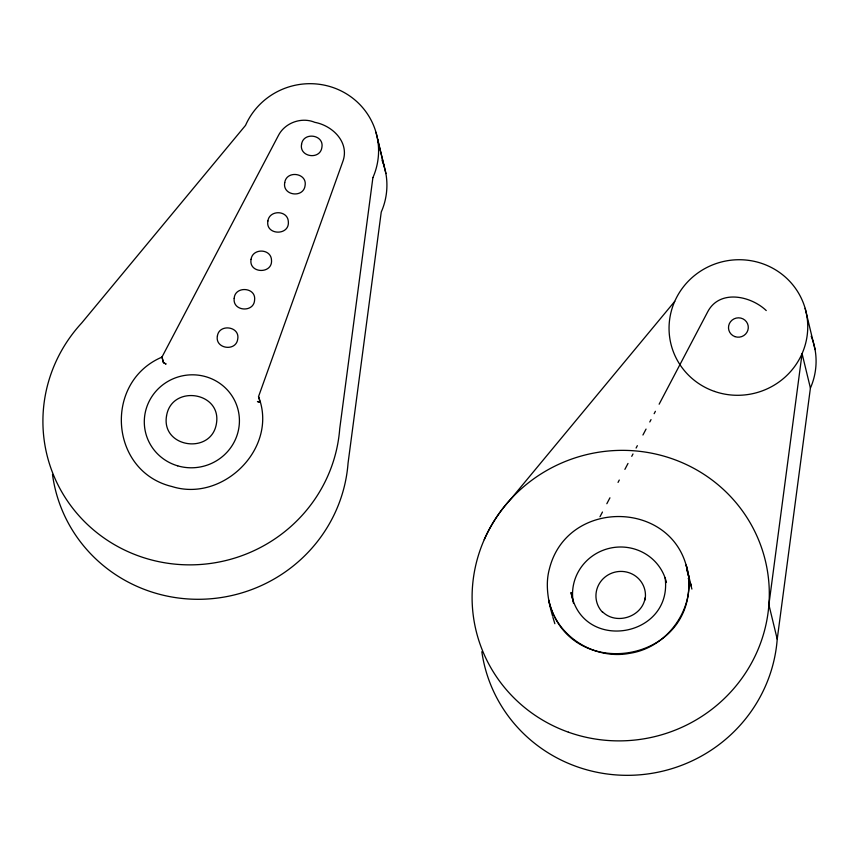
<?xml version="1.0" encoding="UTF-8"?>
<svg xmlns="http://www.w3.org/2000/svg" width="859" height="859" viewBox="0 0 859 859"><rect width="100%" height="100%" fill="white"/><g stroke="black" fill="none" stroke-linecap="round" stroke-linejoin="round"><path stroke-width="1.29" d="M481.835 651.713A148.811 145.053 -13.6 0 0 633.738 775.194A148.811 145.053 -13.6 0 0 777.223 639.182L810.413 388.075A69.45 67.689 -13.6 0 0 811.186 336.191M645.195 597.639C642.435 616.848 616.279 625.449 602.546 611.833M259.869 402.13L257.432 401.529L259.976 402.173L258.527 396.6L342.709 161.836C349.978 142.723 332.852 125.672 314.823 122.343C301.616 116.749 284.973 122.676 278.423 135.475L161.997 357.011L163.393 362.638L166.098 364.066L163.446 362.584L161.997 357.011M599.979 516.753L602.47 512.018M606.83 503.728L609.944 497.801M618.04 482.404L619.285 480.031M624.89 469.368L628.004 463.441M631.741 456.333L632.986 453.96M636.1 448.044L637.346 445.671M642.94 435.008L646.054 429.081M649.791 421.973L651.036 419.611M654.15 413.684L655.396 411.311M659.132 404.202L707.709 311.796C719.584 289.064 750.723 295.743 766.249 310.561M674.723 301.391L510.933 498.939A148.822 145.064 -13.6 0 0 484.24 539.645M162.115 357.054C103.348 381.815 109.372 471.484 172.004 486.538C223.233 502.74 278.52 447.764 258.527 396.6M688.36 578.687L689.176 578.719L688.038 574.016M688.327 578.73L689.283 578.762L688.177 574.188M687.823 572.921L686.663 570.193M552.885 617.299L554.85 623.698M690.185 582.434L691.205 586.16M690.196 582.606L691.903 589.081M687.125 569.077C671.577 499.637 567.273 498.596 549.502 568.518L549.459 568.69C545.068 584.388 548.139 600.774 552.584 616.064M805.151 308.36L815.062 349.581M810.413 388.075L802.081 353.629L768.891 604.736L777.223 639.182M573.05 600.849L571.031 592.495C582.037 653.173 673.005 637.614 665.134 577.785M375.974 132.329L384.306 166.775M377.552 139.104L385.895 173.55M690.99 585.29L686.116 565.061C698.711 603.888 669.537 647.31 629.894 653.28C594.342 660.303 555.784 636.057 548.729 600.076C567.788 683.152 693.546 664.415 688.703 579.804M382.008 160.161A69.45 67.689 -13.6 0 1 381.246 212.044L348.056 463.151A148.811 145.053 -13.6 0 1 203.927 599.185A148.811 145.053 -13.6 0 1 52.496 474.436M573.479 603.254A47.632 46.429 -13.6 0 1 610.04 548.171A47.632 46.429 -13.6 0 1 666.455 582.531M602.331 612.059A24.793 24.17 -13.6 0 1 614.067 572.373A24.793 24.17 -13.6 0 1 645.002 599.979M166.528 415.949C161.041 447.926 211.539 455.055 216.436 423.53C221.858 391.683 171.585 384.198 166.528 415.949M217.391 336.03C214.847 348.872 236.064 351.954 237.718 339.112C240.187 326.248 219.088 323.456 217.391 336.03M234.196 298.374C232.402 311.366 253.953 312.987 254.586 300.081C256.358 287.035 234.829 285.693 234.196 298.374M251.064 259.343C248.455 273.688 272.894 274.365 271.498 259.998C270.961 248.444 252.525 248.015 251.064 259.343M267.89 220.999C265.259 235.42 289.751 236.032 288.334 221.654C287.797 209.993 269.361 209.746 267.89 220.999M284.726 182.656C282.224 195.616 303.356 198.429 305.063 185.737C307.554 172.874 286.434 169.942 284.726 182.656M301.563 144.312C299.05 157.165 320.192 160.257 321.889 147.394C324.358 134.562 303.281 131.588 301.563 144.312M372.903 177.598L339.724 428.716A148.822 145.064 -13.6 0 1 132.683 553.658A148.822 145.064 -13.6 0 1 81.766 322.909L245.545 125.36A69.45 67.689 -13.6 0 1 336.696 88.917A69.45 67.689 -13.6 0 1 372.913 177.598M177.695 465.846A47.632 46.429 -13.6 0 0 238.265 410.581A47.632 46.429 -13.6 0 0 159.624 387.484A47.632 46.429 -13.6 0 0 177.695 465.846M714.505 391.414A69.45 67.689 -13.6 0 0 806.73 315.135A69.45 67.689 -13.6 0 0 693.965 275.975A69.45 67.689 -13.6 0 0 714.505 391.414M734.917 336.61A9.911 9.664 -13.6 0 0 748.168 325.819A9.911 9.664 -13.6 0 0 732.115 320.096A9.911 9.664 -13.6 0 0 734.917 336.61M568.4 732.179A148.811 145.053 -13.6 0 0 767.312 570.226A148.811 145.053 -13.6 0 0 526.384 484.444A148.811 145.053 -13.6 0 0 568.4 732.179"/></g></svg>
